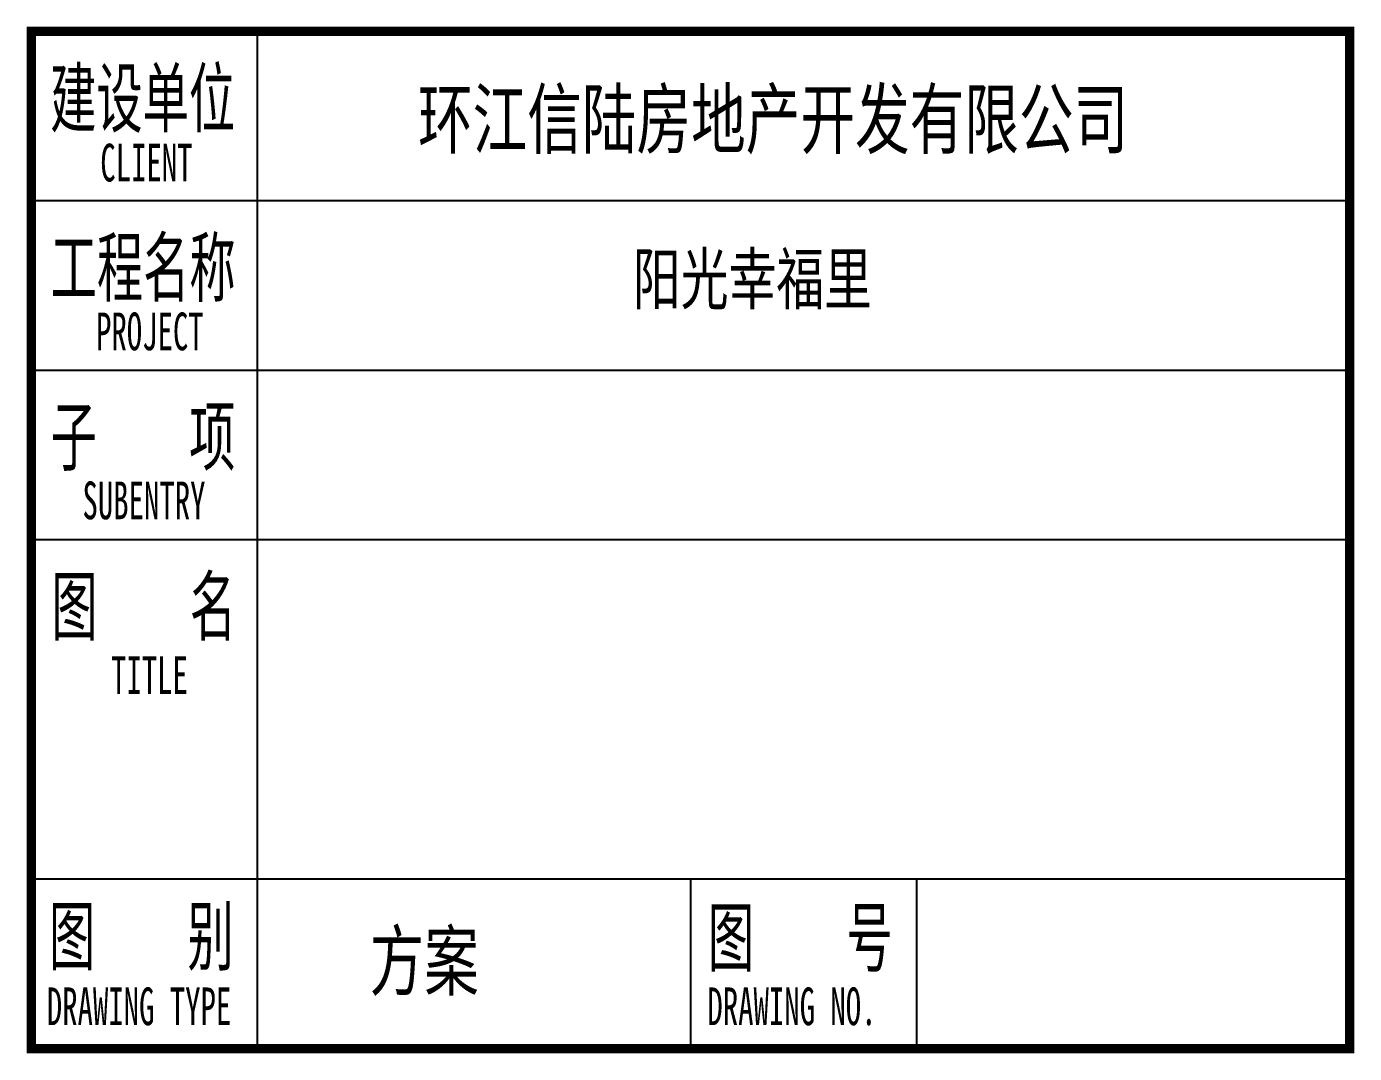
# Model space of a CAD drawing. Extents: x 36524600 to 36525730, y 2746759 to 2747713.
# Drawn here: x 36525694.77 to 36525730.02, y 2746823.83 to 2746851.08 of the extents above; entities that cross this region are included whole.
import ezdxf

# ---------------------------------------------------------------- set-up
doc = ezdxf.new("R2010")
doc.units = 0
doc.header["$LTSCALE"] = 1000
doc.header["$MEASUREMENT"] = 0
for name, color, linetype in [('A0-12 图框-中粗线', 41, 'Continuous'), ('A0-13 图框-细线', 7, 'Continuous'), ('A0-21 图框-不可改文字', 7, 'Continuous'), ('PUB_TEXT', 7, 'Continuous')]:
    doc.layers.add(name, color=color, linetype=linetype)
doc.styles.add('__覆盖_A10-地上轴网_SEN23OB6_设计区$1$TH-STYLE1', font='', dxfattribs={"width": 0.7})
doc.styles.add('SKED-粗宋体', font='', dxfattribs={"width": 0.7})
doc.styles.get('__覆盖_A10-地上轴网_SEN23OB6_设计区$1$TH-STYLE1').set_extended_font_data('SimSun')
doc.styles.get('SKED-粗宋体').set_extended_font_data('SimSun')

# ---------------------------------------------------------------- blocks, each defined once
blk = doc.blocks.new('A$C6BB05039')
at = {"layer": 'A0-12 图框-中粗线', "const_width": 50, "flags": 128}
blk.add_lwpolyline([(0, -5400), (0, 0), (7000, 0), (7000, -5400)], close=True, dxfattribs=at)
at = {"layer": 'A0-13 图框-细线'}
for p, q in [((1200, 0), (1200, -5400)), ((7000, -900), (0, -900)), ((7000, -1800), (0, -1800)), ((7000, -2700), (0, -2700)), ((7000, -4500), (0, -4500)), ((3500, -4500), (3500, -5400)), ((4700, -4500), (4700, -5400)), ((7000, -5400), (0, -5400))]:
    blk.add_line(p, q, dxfattribs=at)
at = {"layer": 'A0-21 图框-不可改文字', "style": 'SKED-粗宋体', "width": 0.6}
for s, height, p in [('建设单位', 300, (100.4, -504.7)), ('CLIENT', 200, (366.4, -796.9)), ('工程名称', 300, (103.1, -1403.3)), ('PROJECT', 200, (343.9, -1692.8)), ('子    项', 300, (103.1, -2300.3)), ('SUBENTRY', 200, (271.9, -2589.7)), ('图    名', 300, (106.4, -3201.4)), ('TITLE', 200, (423.2, -3517.4)), ('图    别', 300, (93.9, -4952.1)), ('图    号', 300, (3592.5, -4959)), ('DRAWING TYPE', 200, (82.5, -5274.9)), ('DRAWING NO.', 200, (3589.7, -5274.9))]:
    blk.add_text(s, height=height, dxfattribs=at).set_placement(p)
at = {"layer": 'PUB_TEXT', "linetype": 'Continuous', "style": '__覆盖_A10-地上轴网_SEN23OB6_设计区$1$TH-STYLE1', "width": 0.7}
for s, height, p in [('环江信陆房地产开发有限公司', 303.797, (2053, -617.8)), ('阳光幸福里', 265.82, (3194.5, -1447.1)), ('方案', 303.8, (1796.2, -5085.7))]:
    blk.add_text(s, height=height, dxfattribs=at).set_placement(p)

msp = doc.modelspace()

# ---------------------------------------------------------------- block references
at = {"xscale": 0.005, "yscale": 0.005, "zscale": 0.005}
msp.add_blockref('A$C6BB05039', (36525694.89, 2746850.956), dxfattribs=at)

doc.saveas('drawing.dxf')
